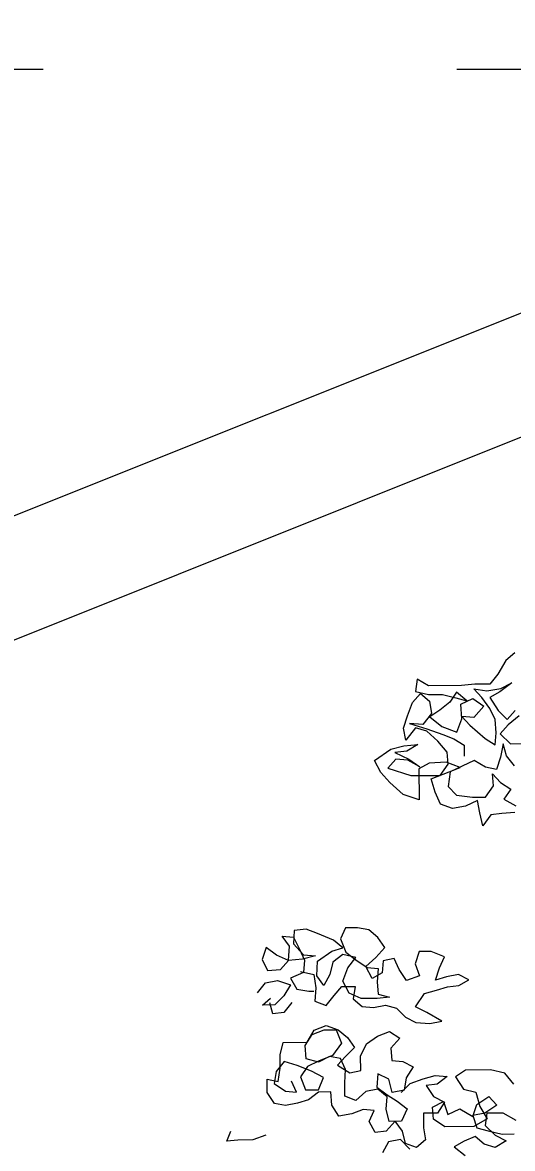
# Model space of a CAD drawing. Header units: millimetres. Extents: x 318905 to 439572, y -5133 to 105868.
# Drawn here: x 424774 to 425958, y 5027 to 7747 of the extents above; entities that cross this region are included whole.
import ezdxf

# ---------------------------------------------------------------- set-up
doc = ezdxf.new("R2010")
doc.units = ezdxf.units.MM
doc.header["$MEASUREMENT"] = 0
doc.linetypes.add('AStair_dashed', pattern=[1800, 800, -1000])
for name, color, linetype, lineweight in [('0_Stylo_No__1', 7, 'Continuous', 5), ('0_Stylo_No__98', 154, 'Continuous', 0), ('INTI_Agencement_Stylo_No__101', 252, 'Continuous', 0)]:
    doc.layers.add(name, color=color, linetype=linetype, lineweight=lineweight)
doc.layers.add('2D -  Dessin général_Stylo_No__81', color=7, linetype='Continuous', lineweight=13, true_color=0x6a6a6a)
doc.styles.add('STYLE_GENERE_3', font='')
doc.styles.get('STYLE_GENERE_3').set_extended_font_data('Arial')
doc.dimstyles.new('STYLE_GENERE__1', dxfattribs={"dimtxt": 200, "dimasz": 142.5, "dimexe": 0.18, "dimexo": 500, "dimgap": 0.09, "dimtad": 0, "dimtih": 1, "dimtoh": 1, "dimlfac": 0.001, "dimzin": 0, "dimdsep": 46, "dimtxsty": 'STYLE_GENERE_3', "dimblk": 'ARROWHEAD_6', "dimblk1": 'ARROWHEAD_6', "dimblk2": 'ARROWHEAD_6', "dimcen": 0.09, "dimclrd": 154, "dimclre": 154, "dimclrt": 154, "dimazin": 0, "dimtfac": 1, "dimtdec": 4, "dimtmove": 0, "dimatfit": 3, "dimfxl": 0, "dimtolj": 1, "dimtzin": 0, "dimarcsym": 0})

# ---------------------------------------------------------------- blocks, each defined once
blk = doc.blocks.new('arbre6[4]', base_point=(427385.8, -574.7))
at = {"layer": 'INTI_Agencement_Stylo_No__101', "linetype": 'Continuous'}
for p, q in [((425941.8, 6205.3), (425922.6, 6173)), ((425963.6, 6224.2), (425941.8, 6205.3)), ((425728.1, 6160.5), (425723.5, 6131)), ((425755, 6144.7), (425728.1, 6160.5)), ((425866.8, 6148.4), (425835.2, 6145.4)), ((425903.3, 6148.7), (425866.8, 6148.4)), ((425922.6, 6173), (425903.3, 6148.7)), ((425956.8, 6151.9), (425927.8, 6130.2)), ((425930.2, 6138.2), (425956.8, 6151.9)), ((425716.4, 6104.2), (425735.7, 6125.8)), ((425723.5, 6131), (425755.1, 6123.3)), ((425735.7, 6125.8), (425757.7, 6107.2)), ((425835.2, 6145.4), (425755, 6144.7)), ((425755.1, 6123.3), (425789.2, 6123.6)), ((425789.2, 6123.6), (425820.9, 6115.8)), ((425823.2, 6129.2), (425806.4, 6105)), ((425847.7, 6108), (425823.2, 6129.2)), ((425884.1, 6116.4), (425864.5, 6137.6)), ((425864.5, 6137.6), (425896.2, 6132.6)), ((425896.2, 6132.6), (425930.2, 6138.2)), ((425927.8, 6130.2), (425903.6, 6116.6)), ((425704.4, 6072), (425716.4, 6104.2)), ((425757.7, 6107.2), (425762.8, 6077.8)), ((425806.4, 6105), (425782.2, 6086)), ((425820.9, 6115.8), (425847.7, 6108)), ((425833.2, 6099.9), (425862.2, 6113.5)), ((425835.8, 6065.1), (425833.2, 6099.9)), ((425862.2, 6113.5), (425889.1, 6095)), ((425889.1, 6095), (425865, 6068.1)), ((425903.8, 6089.8), (425884.1, 6116.4)), ((425903.6, 6116.6), (425923.3, 6084.6)), ((425694.9, 6042.4), (425704.4, 6072)), ((425762.8, 6077.8), (425741.1, 6050.9)), ((425782.2, 6086), (425758, 6069.8)), ((425758, 6069.8), (425787.3, 6045.9)), ((425865, 6068.1), (425835.8, 6070.5)), ((425835.8, 6070.5), (425855.4, 6049.2)), ((425916.1, 6063.2), (425903.8, 6089.8)), ((425923.3, 6084.6), (425945.3, 6063.4)), ((425945.3, 6063.4), (425964.6, 6085)), ((425974.5, 6071.7), (425947.9, 6050.1)), ((425700, 6013), (425694.9, 6042.4)), ((425724.1, 6042.7), (425700, 6013)), ((425741.1, 6050.9), (425709.4, 6053.3)), ((425709.4, 6053.3), (425750.9, 6040.3)), ((425750.9, 6034.9), (425724.1, 6042.7)), ((425750.9, 6040.3), (425789.9, 6027.2)), ((425787.3, 6045.9), (425823.9, 6032.9)), ((425823.9, 6032.9), (425835.8, 6065.1)), ((425855.4, 6049.2), (425892.2, 6017.4)), ((425918.8, 6031.1), (425916.1, 6063.2)), ((425947.9, 6050.1), (425928.6, 6028.5)), ((425777.9, 6011.1), (425750.9, 6034.9)), ((425789.9, 6027.2), (425816.7, 6016.8)), ((425816.7, 6016.8), (425841.2, 6000.9)), ((425892.2, 6017.4), (425916.6, 6001.6)), ((425916.6, 6001.6), (425918.8, 6031.1)), ((425928.6, 6028.5), (425953.1, 6004.6)), ((425625, 5964.2), (425663.7, 5991.3)), ((425663.7, 5991.3), (425695.2, 5999.6)), ((425702.6, 5986.3), (425673.5, 5983.3)), ((425695.2, 5999.6), (425729.3, 6002.6)), ((425729.3, 6002.6), (425702.6, 5986.3)), ((425800, 5984.5), (425777.9, 6011.1)), ((425802.6, 5955.1), (425800, 5984.5)), ((425841.2, 6000.9), (425841.4, 5974.2)), ((425936, 6004.5), (425929, 5972.3)), ((425943.6, 5975.1), (425936, 6004.5)), ((425953.1, 6004.6), (426001.7, 6005)), ((425639.8, 5934.9), (425625, 5964.2)), ((425676, 5967.3), (425656.7, 5945.7)), ((425673.5, 5983.3), (425707.6, 5967.6)), ((425705.2, 5964.9), (425676, 5967.3)), ((425734.5, 5949.1), (425705.2, 5964.9)), ((425707.6, 5967.6), (425734.5, 5949.1)), ((425756.4, 5957.3), (425732.1, 5943.7)), ((425797.7, 5960.4), (425756.4, 5957.3)), ((425831.9, 5947.3), (425797.7, 5960.4)), ((425865.8, 5963.7), (425807.6, 5936.4)), ((425892.7, 5947.9), (425865.8, 5963.7)), ((425929, 5972.3), (425919.5, 5942.7)), ((425963.2, 5951.2), (425943.6, 5975.1)), ((425661.8, 5911), (425639.8, 5934.9)), ((425656.7, 5945.7), (425712.8, 5927.5)), ((425732.1, 5943.7), (425732.7, 5868.8)), ((425761.5, 5919.9), (425805.2, 5936.4)), ((425783.4, 5928.1), (425802.6, 5955.1)), ((425807.6, 5936.4), (425803, 5901.5)), ((425805.2, 5936.4), (425831.9, 5947.3)), ((425919.5, 5942.7), (425892.7, 5947.9)), ((425912.5, 5902.5), (425909.8, 5931.9)), ((425909.8, 5931.9), (425929.4, 5910.7)), ((425693.7, 5881.8), (425661.8, 5911)), ((425712.8, 5927.5), (425783.4, 5928.1)), ((425771.5, 5887.9), (425761.5, 5919.9)), ((425893.2, 5875.6), (425912.5, 5902.5)), ((425929.4, 5910.7), (425953.9, 5894.9)), ((425732.7, 5868.8), (425693.7, 5881.8)), ((425783.9, 5858.5), (425771.5, 5887.9)), ((425803, 5901.5), (425822.6, 5880.3)), ((425822.6, 5880.3), (425861.6, 5875.3)), ((425861.6, 5875.3), (425893.2, 5875.6)), ((425953.9, 5894.9), (425937, 5870.6)), ((425813.1, 5848.1), (425783.9, 5858.5)), ((425844.7, 5853.7), (425813.1, 5848.1)), ((425873.8, 5867.4), (425844.7, 5853.7)), ((425878.9, 5838), (425873.8, 5867.4)), ((425937, 5870.6), (425966.3, 5854.8)), ((425886.4, 5805.9), (425878.9, 5838)), ((425905.7, 5832.9), (425886.4, 5805.9)), ((425932.4, 5835.8), (425905.7, 5832.9)), ((425964, 5838.8), (425932.4, 5835.8)), ((425430.7, 5553.4), (425428.5, 5521.3)), ((425459.8, 5556.3), (425430.7, 5553.4)), ((425486.7, 5545.9), (425459.8, 5556.3)), ((425554.7, 5559.9), (425542.7, 5533)), ((425583.9, 5560.1), (425554.7, 5559.9)), ((425610.7, 5555), (425583.9, 5560.1)), ((425632.7, 5536.5), (425610.7, 5555)), ((425418.8, 5515.8), (425401.6, 5539.8)), ((425401.6, 5539.8), (425428.4, 5537.3)), ((425428.4, 5537.3), (425443.2, 5508)), ((425525.7, 5530.2), (425486.7, 5545.9)), ((425547.8, 5511.6), (425525.7, 5530.2)), ((425542.7, 5533), (425555.1, 5501)), ((425649.9, 5512.6), (425632.7, 5536.5)), ((425362.9, 5512.6), (425353.4, 5483.1)), ((425387.3, 5494.1), (425362.9, 5512.6)), ((425416.6, 5481), (425418.8, 5515.8)), ((425428.5, 5521.3), (425453, 5494.7)), ((425443.2, 5508), (425455.5, 5481.4)), ((425453, 5494.7), (425482.2, 5492.3)), ((425487.2, 5479), (425521.1, 5503.4)), ((425521.1, 5503.4), (425547.8, 5511.6)), ((425547.9, 5495.6), (425523.7, 5476.6)), ((425579.6, 5487.8), (425547.9, 5495.6)), ((425555.1, 5501), (425579.6, 5482.5)), ((425628.2, 5488.3), (425649.9, 5512.6)), ((425732.7, 5502.6), (425723.2, 5473.1)), ((425761.9, 5502.9), (425732.7, 5502.6)), ((425793.6, 5489.8), (425761.9, 5502.9)), ((425353.4, 5483.1), (425365.7, 5456.5)), ((425416.6, 5481), (425387.3, 5494.1)), ((425397.3, 5459.4), (425416.6, 5481)), ((425450.7, 5484), (425416.6, 5481)), ((425482.2, 5492.3), (425450.7, 5484)), ((425455.5, 5481.4), (425453.3, 5451.9)), ((425485, 5444.2), (425487.2, 5479)), ((425523.7, 5476.6), (425516.6, 5447.1)), ((425560.3, 5463.6), (425579.6, 5487.8)), ((425579.6, 5482.5), (425606.5, 5464)), ((425604, 5466.6), (425628.2, 5488.3)), ((425645.3, 5480.4), (425643.1, 5450.9)), ((425672, 5486), (425645.3, 5480.4)), ((425684.4, 5459.3), (425672, 5486)), ((425723.2, 5473.1), (425733.1, 5443.7)), ((425781.6, 5462.9), (425793.6, 5489.8)), ((425365.7, 5456.5), (425397.3, 5459.4)), ((425453.3, 5451.9), (425421.8, 5438.2)), ((425446, 5454.5), (425477.7, 5446.8)), ((425477.7, 5446.8), (425482.8, 5414.7)), ((425502.2, 5420.2), (425485, 5444.2)), ((425516.6, 5447.1), (425502.2, 5420.2)), ((425548.4, 5431.3), (425560.3, 5463.6)), ((425618.9, 5437.3), (425604, 5466.6)), ((425606.5, 5464), (425633.3, 5461.6)), ((425643.1, 5450.9), (425618.9, 5437.3)), ((425633.3, 5461.6), (425631.1, 5429.4)), ((425701.6, 5432.7), (425684.4, 5459.3)), ((425733.1, 5443.7), (425701.6, 5432.7)), ((425772.1, 5433.4), (425781.6, 5462.9)), ((425798.8, 5441.6), (425772.1, 5433.4)), ((425828, 5447.3), (425798.8, 5441.6)), ((425852.4, 5434.1), (425828, 5447.3)), ((425341.8, 5402.7), (425361.1, 5427)), ((425361.1, 5427), (425390.2, 5432.6)), ((425390.2, 5432.6), (425421.9, 5422.2)), ((425421.9, 5422.2), (425405.1, 5395.3)), ((425421.8, 5438.2), (425436.6, 5411.6)), ((425482.8, 5414.7), (425480.6, 5382.6)), ((425526.7, 5396.4), (425546, 5417.9)), ((425546, 5417.9), (425577.6, 5418.2)), ((425563.2, 5402), (425548.4, 5431.3)), ((425577.6, 5418.2), (425573, 5388.7)), ((425631.1, 5429.4), (425633.7, 5400)), ((425774.7, 5409.3), (425801.4, 5417.6)), ((425801.4, 5417.6), (425828.2, 5420.5)), ((425828.2, 5420.5), (425852.4, 5434.1)), ((425354.2, 5373.4), (425373.5, 5389.6)), ((425405.1, 5395.3), (425383.4, 5373.6)), ((425436.6, 5411.6), (425465.8, 5406.5)), ((425465.8, 5406.5), (425478, 5406.6)), ((425507.4, 5372.1), (425526.7, 5396.4)), ((425592.5, 5388.9), (425563.2, 5402)), ((425573, 5388.7), (425595, 5370.2)), ((425631.4, 5389.3), (425592.5, 5388.9)), ((425660.5, 5392.2), (425631.4, 5389.3)), ((425633.7, 5400), (425660.5, 5392.2)), ((425724, 5368.7), (425745.6, 5401)), ((425745.6, 5401), (425774.7, 5409.3)), ((425383.4, 5373.6), (425354.2, 5373.4)), ((425378.7, 5352.2), (425371.2, 5378.9)), ((425424.7, 5379.4), (425405.4, 5355.1)), ((425480.6, 5382.6), (425507.4, 5372.1)), ((425595, 5370.2), (425621.8, 5367.8)), ((425621.8, 5367.8), (425651, 5373.4)), ((425651, 5373.4), (425677.8, 5365.6)), ((425677.8, 5365.6), (425699.8, 5344.4)), ((425750.8, 5355.6), (425724, 5368.7)), ((425405.4, 5355.1), (425378.7, 5352.2)), ((425699.8, 5344.4), (425724.2, 5331.2)), ((425787.5, 5334.5), (425750.8, 5355.6)), ((425758.3, 5328.9), (425787.5, 5334.5)), ((425461.9, 5283.3), (425478.7, 5312.9)), ((425473.9, 5302.2), (425503, 5313.2)), ((425478.7, 5312.9), (425507.8, 5323.9)), ((425503, 5313.2), (425532.2, 5313.4)), ((425507.8, 5323.9), (425537.1, 5313.5)), ((425532.2, 5313.4), (425544.6, 5281.4)), ((425537.1, 5313.5), (425559.1, 5294.9)), ((425632.1, 5298.3), (425661.2, 5309.2)), ((425661.2, 5309.2), (425685.6, 5293.4)), ((425724.2, 5331.2), (425758.3, 5328.9)), ((425396.4, 5253.3), (425403.5, 5282.8)), ((425403.5, 5282.8), (425461.9, 5283.3)), ((425457.1, 5275.3), (425473.9, 5302.2)), ((425544.6, 5281.4), (425522.9, 5251.8)), ((425559.1, 5294.9), (425576.3, 5271)), ((425591.1, 5249.7), (425605.4, 5279.3)), ((425605.4, 5279.3), (425632.1, 5298.3)), ((425685.6, 5293.4), (425663.9, 5269.1)), ((425396.7, 5221.2), (425396.4, 5253.3)), ((425459.8, 5243.2), (425457.1, 5275.3)), ((425522.9, 5251.8), (425489, 5238.1)), ((425576.3, 5271), (425554.6, 5249.4)), ((425591.3, 5214.9), (425591.1, 5249.7)), ((425663.9, 5269.1), (425666.5, 5239.7)), ((425406.3, 5237.3), (425387, 5213.1)), ((425438, 5226.9), (425406.3, 5237.3)), ((425472.1, 5213.8), (425438, 5226.9)), ((425462.3, 5224.5), (425445.5, 5200.2)), ((425489, 5235.4), (425459.8, 5243.2)), ((425489, 5238.1), (425462.3, 5224.5)), ((425515.7, 5249), (425489, 5235.4)), ((425542.5, 5243.9), (425515.7, 5249)), ((425554.6, 5249.4), (425535.3, 5227.8)), ((425535.3, 5227.8), (425564.6, 5209.3)), ((425554.8, 5217.3), (425542.5, 5243.9)), ((425666.5, 5239.7), (425693.3, 5237.3)), ((425693.3, 5237.3), (425717.7, 5224.1)), ((425717.7, 5224.1), (425700.9, 5197.2)), ((425387, 5213.1), (425382.4, 5183.6)), ((425392, 5189), (425396.7, 5221.2)), ((425445.5, 5200.2), (425457.9, 5168.2)), ((425501.4, 5198.1), (425472.1, 5213.8)), ((425489.5, 5168.5), (425501.4, 5198.1)), ((425552.6, 5185.1), (425554.8, 5217.3)), ((425564.6, 5209.3), (425591.3, 5214.9)), ((425632.7, 5207.3), (425630.5, 5175.1)), ((425659.6, 5194.1), (425632.7, 5207.3)), ((425700.9, 5197.2), (425696.3, 5167.7)), ((425742.3, 5194.9), (425771.4, 5203.2)), ((425771.4, 5203.2), (425800.6, 5200.8)), ((425800.6, 5200.8), (425776.4, 5181.8)), ((425844.6, 5216.1), (425820.4, 5199.8)), ((425820.4, 5199.8), (425840.1, 5170.5)), ((425905.4, 5216.6), (425844.6, 5216.1)), ((425939.5, 5208.9), (425905.4, 5216.6)), ((425961.6, 5182.3), (425939.5, 5208.9)), ((425365.5, 5162), (425365.2, 5194.1)), ((425365.2, 5194.1), (425392, 5189)), ((425382.4, 5183.6), (425409.2, 5165.1)), ((425436, 5162.7), (425423.7, 5189.3)), ((425457.9, 5168.2), (425489.5, 5168.5)), ((425552.9, 5153), (425552.6, 5185.1)), ((425633, 5169.8), (425603.9, 5164.2)), ((425630.5, 5175.1), (425655, 5156.6)), ((425655, 5151.3), (425633, 5169.8)), ((425667.1, 5162.1), (425659.6, 5194.1)), ((425689, 5162.3), (425710.8, 5183.9)), ((425710.8, 5183.9), (425742.3, 5194.9)), ((425776.4, 5181.8), (425749.7, 5178.9)), ((425749.7, 5178.9), (425766.9, 5152.3)), ((425840.1, 5170.5), (425869.3, 5162.8)), ((425382.7, 5135.4), (425365.5, 5162)), ((425409.2, 5165.1), (425436, 5162.7)), ((425465.4, 5144.2), (425438.7, 5135.9)), ((425489.5, 5163.1), (425465.4, 5144.2)), ((425518.7, 5163.4), (425489.5, 5163.1)), ((425521.4, 5131.3), (425518.7, 5163.4)), ((425579.7, 5142.5), (425552.9, 5153)), ((425603.9, 5164.2), (425579.7, 5142.5)), ((425652.8, 5121.8), (425655, 5151.3)), ((425655, 5156.6), (425679.4, 5140.8)), ((425696.3, 5167.7), (425667.1, 5162.1)), ((425766.9, 5152.3), (425793.8, 5139.1)), ((425869.3, 5162.8), (425879.3, 5128.1)), ((425872, 5133.3), (425901, 5152.3)), ((425901, 5152.3), (425920.6, 5131.1)), ((425409.5, 5130.3), (425382.7, 5135.4)), ((425438.7, 5135.9), (425409.5, 5130.3)), ((425538.6, 5104.7), (425521.4, 5131.3)), ((425596.9, 5121.3), (425570.2, 5110.3)), ((425623.7, 5118.9), (425596.9, 5121.3)), ((425611.7, 5092), (425623.7, 5118.9)), ((425660.4, 5092.4), (425652.8, 5121.8)), ((425679.4, 5140.8), (425703.9, 5122.3)), ((425703.9, 5122.3), (425689.5, 5092.7)), ((425765, 5127), (425791.6, 5140.6)), ((425767.6, 5097.6), (425765, 5127)), ((425793.8, 5139.1), (425777, 5112.2)), ((425791.6, 5140.6), (425801.6, 5108.6)), ((425801.6, 5108.6), (425830.7, 5122.3)), ((425830.7, 5122.3), (425862.5, 5103.8)), ((425862.5, 5103.8), (425872, 5133.3)), ((425879.3, 5128.1), (425896.6, 5098.8)), ((425920.6, 5131.1), (425891.6, 5112.1)), ((425570.2, 5110.3), (425538.6, 5104.7)), ((425626.5, 5065.3), (425611.7, 5092)), ((425674.9, 5092.6), (425653.2, 5068.3)), ((425689.5, 5092.7), (425660.4, 5092.4)), ((425692.2, 5068.6), (425674.9, 5092.6)), ((425777, 5112.2), (425742.9, 5111.9)), ((425742.9, 5111.9), (425743.2, 5077.1)), ((425794.5, 5079.1), (425767.6, 5097.6)), ((425891.6, 5112.1), (425862.4, 5106.5)), ((425862.4, 5106.5), (425872.4, 5077.1)), ((425896.6, 5098.8), (425865.1, 5079.7)), ((425896.5, 5112.2), (425891.8, 5082.7)), ((425935.4, 5112.5), (425896.5, 5112.2)), ((425967.1, 5094.1), (425935.4, 5112.5)), ((425267.5, 5044.4), (425277, 5068.6)), ((425653.2, 5068.3), (425626.5, 5065.3)), ((425699.7, 5039.2), (425692.2, 5068.6)), ((425743.2, 5077.1), (425748.3, 5047.7)), ((425865.1, 5079.7), (425794.5, 5079.1)), ((425872.4, 5077.1), (425899.2, 5069.3)), ((425891.8, 5082.7), (425916.3, 5058.8)), ((425899.2, 5069.3), (425933.3, 5061.6)), ((425933.3, 5061.6), (425962.5, 5061.9)), ((425294.2, 5047.3), (425267.5, 5044.4)), ((425330.7, 5047.7), (425294.2, 5047.3)), ((425362.2, 5058.7), (425330.7, 5047.7)), ((425658.6, 5043.1), (425644.2, 5016.2)), ((425687.7, 5048.7), (425658.6, 5043.1)), ((425709.8, 5024.8), (425687.7, 5048.7)), ((425726.5, 5028.8), (425699.7, 5039.2)), ((425748.3, 5047.7), (425726.5, 5028.8)), ((425841, 5044.7), (425816.8, 5031.1)), ((425867.7, 5055.7), (425841, 5044.7)), ((425889.7, 5037.1), (425867.7, 5055.7)), ((425916.5, 5029.4), (425889.7, 5037.1)), ((425916.3, 5058.8), (425943.2, 5045.7)), ((425943.2, 5045.7), (425916.5, 5029.4)), ((425816.8, 5031.1), (425843.7, 5010))]:
    blk.add_line(p, q, dxfattribs=at)
blk = doc.blocks.new('*D139')
at = {"layer": '0_Stylo_No__98', "linetype": 'Continuous'}
for p, q in [((421926.9, 7634.3), (421926.9, 7746.8)), ((422001.9, 7559.3), (421851.9, 7709.3)), ((422426.9, 7634.3), (421786.2, 7634.3)), ((421926.9, 3655.7), (421926.9, 7634.3)), ((421926.9, -597.5), (421926.9, 3381.1)), ((421851.9, -522.5), (422001.9, -672.5)), ((422426.9, -597.5), (421786.2, -597.5)), ((421926.9, -710), (421926.9, -597.5))]:
    blk.add_line(p, q, dxfattribs=at)
at = {"layer": '0_Stylo_No__98', "insert": (421659.9, 3418.4), "char_height": 200, "attachment_point": 7, "style": 'STYLE_GENERE_3'}
blk.add_mtext('\\A1;{\\pql;\\fArial|b0|i0|c0|p34;8,23}', dxfattribs=at)
blk = doc.blocks.new('ARROWHEAD_6')
at = {"color": 0, "linetype": 'Continuous', "lineweight": 0}
for p, q in [((-0.5, -0.5), (0.5, 0.5)), ((0, 0), (-1, 0))]:
    blk.add_line(p, q, dxfattribs=at)

msp = doc.modelspace()

# ---------------------------------------------------------------- linework, layer by layer
at = {"layer": '0_Stylo_No__1', "linetype": 'Continuous'}
for p, q in [((427452.003, 7634.319), (422921.248, 5822.017)), ((427452.003, 7334.319), (422921.22, 5522.006))]:
    msp.add_line(p, q, dxfattribs=at)
at = {"layer": '2D -  Dessin général_Stylo_No__81', "linetype": 'AStair_dashed'}
msp.add_line((420423.305, 7634.343), (427452.003, 7634.319), dxfattribs=at)

# ---------------------------------------------------------------- block references
at = {"layer": 'INTI_Agencement_Stylo_No__101', "linetype": 'Continuous'}
msp.add_blockref('arbre6[4]', (427385.764, -574.723), dxfattribs=at)

# ---------------------------------------------------------------- dimensions: what is measured, and where the dimension line sits
at = {"color": 154, "linetype": 'Continuous', "lineweight": 0}
dim = msp.add_linear_dim(base=(421926.861, 7634.319), p1=(426488.936, -597.466), p2=(427452.003, 7634.319), angle=90, dimstyle='STYLE_GENERE__1', dxfattribs=at)
dim.commit()
dim.dimension.update_dxf_attribs({"geometry": '*D139', "text_midpoint": (421955.059, 3518.427), "dimtype": 160})

doc.saveas('drawing.dxf')
